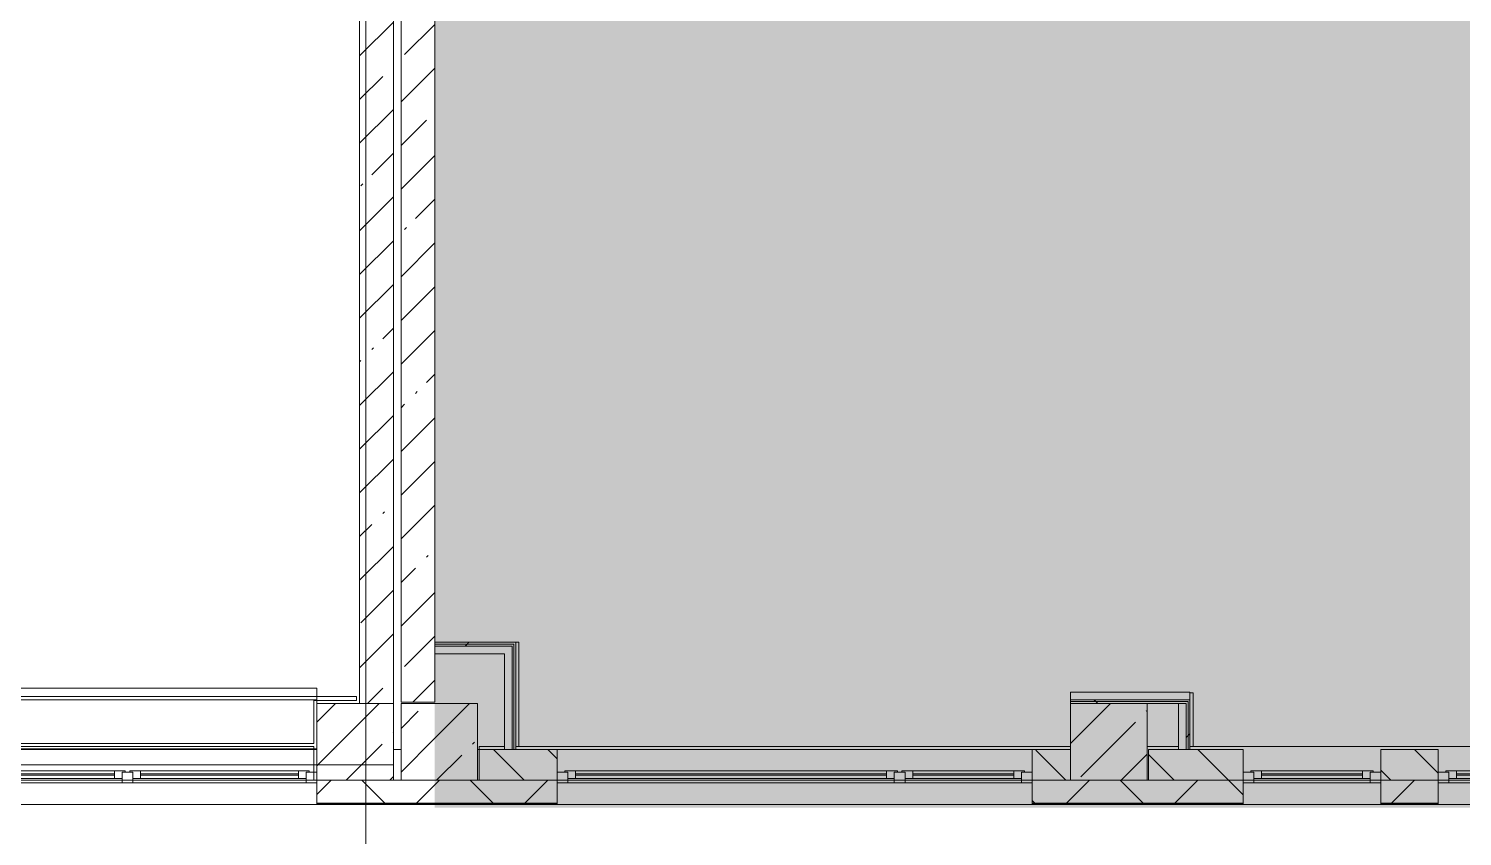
# Model space of a CAD drawing. Header units: millimetres. Extents: x 34897 to 231692, y -8553 to 29000.
# Drawn here: x 140791 to 150149, y -466 to 4803 of the extents above; entities that cross this region are included whole.
import ezdxf

# ---------------------------------------------------------------- set-up
doc = ezdxf.new("R2010")
doc.units = ezdxf.units.MM
doc.layers.add('A-DETL-GENF-2', color=7, linetype='Continuous', lineweight=9, true_color=0xc0c0c0, transparency=0.4)
for name, color, linetype, lineweight, true_color in [('A-FLOR-1', 7, 'Continuous', 5, 0xaaaaaa), ('A-FLOR-2', 7, 'Continuous', 5, 0xb7b7b7), ('A-GLAZ-3', 7, 'Continuous', 5, 0x737373), ('A-WALL-4', 7, 'Continuous', 9, 0x737373), ('A-WALL-5', 7, 'Continuous', 5, 0x737373), ('I-WALL-2', 7, 'Continuous', 5, 0xe7e7e7), ('I-WALL-3', 7, 'Continuous', 9, 0xe7e7e7), ('I-WALL-5', 7, 'Continuous', 5, 0x737373), ('S-COLS-4', 7, 'Continuous', 5, 0x737373)]:
    doc.layers.add(name, color=color, linetype=linetype, lineweight=lineweight, true_color=true_color)
for name, color, linetype, lineweight in [('A-GLAZ-2', 7, 'Continuous', 5), ('A-WALL', 7, 'Continuous', 9), ('A-WALL-3', 7, 'Continuous', 5), ('I-WALL-4', 7, 'Continuous', 5), ('S-COLS-3', 7, 'Continuous', 5), ('Оси', 7, 'Continuous', 9)]:
    doc.layers.add(name, color=color, linetype=linetype, lineweight=lineweight)
pattern_1 = [(45, (-38790, -150), (-285.123, 285.123), []), (45, (-38504.88, -150), (-285.123, 285.123), [504.031, -100.806, 16.764, -84.042])]
pattern_2 = [(45, (104681.5, 0), (-353.5534, 353.5534), []), (135, (104681.5, 0), (-353.5534, -353.5534), [])]
pattern_3 = [(45, (104681.5, 0), (-285.123, 285.123), []), (45, (104966.64, 0), (-285.123, 285.123), [504.031, -100.806, 16.764, -84.042])]
pattern_4 = [(135, (104681.52, 0), (-176.7767, -176.7767), [])]
pattern_5 = [(45, (104681.5, 0), (-530.33, 530.33), []), (135, (104681.5, 0), (-530.33, -530.33), [])]

# ---------------------------------------------------------------- blocks, each defined once
blk = doc.blocks.new('BSC_Колонна _Прямоугольная - 500х500-V50-2_10_2_птичка')
at = {"layer": 'S-COLS-3'}
h = blk.add_hatch(dxfattribs=at)
h.set_pattern_fill('FP_82', color=256, style=0, pattern_type=2)
h.set_pattern_definition(pattern_1)
h.paths.add_polyline_path([(-49.9, -250), (-30, -250), (-30, 250), (-250, 250), (-250, -250)])
h = blk.add_hatch(dxfattribs=at)
h.set_pattern_fill('FP_82', color=256, style=0, pattern_type=2)
h.set_pattern_definition(pattern_1)
h.paths.add_polyline_path([(-6.4, -250), (250, -250), (250, 250), (-30, 250), (-30, -250)])
for p, q in [((-30, 250), (-250, 250)), ((-250, 250), (-250, -250)), ((-250, -250), (-30, -250))]:
    blk.add_line(p, q, dxfattribs=at)
at = {"layer": 'S-COLS-4'}
for p, q in [((250, 250), (-30, 250)), ((250, -250), (250, 250)), ((-30, -250), (250, -250))]:
    blk.add_line(p, q, dxfattribs=at)
blk = doc.blocks.new('BSC_Колонна _Прямоугольная - 500х500-V51-2_10_2_птичка')
at = {"layer": 'S-COLS-3'}
h = blk.add_hatch(dxfattribs=at)
h.set_pattern_fill('FP_83', color=256, style=0, pattern_type=2)
h.set_pattern_definition([(45, (-43160, -150), (-285.123, 285.123), []), (45, (-42874.88, -150), (-285.123, 285.123), [504.031, -100.806, 16.764, -84.042])])
h.paths.add_polyline_path([(-250, -250), (250, -250), (250, 250), (-250, 250), (-250, -29.5)])
at = {"layer": 'S-COLS-4'}
for p, q in [((250, 250), (-250, 250)), ((-250, 250), (-250, -250)), ((250, -250), (250, 250)), ((-250, -250), (250, -250))]:
    blk.add_line(p, q, dxfattribs=at)
blk = doc.blocks.new('120_Окно_СКБ_2Ст - 120_Окно_СКБ_2Ст 3100х2500 _мал_ створка слева-2_-22446420-2_10_2_птичка')
at = {"layer": 'A-GLAZ-3'}
for p, q in [((-1550, -127), (-1550, -57)), ((-1550, -57), (-1480, -57)), ((1550, -57), (-1550, -57)), ((-1480, -57), (-1480, -127)), ((-720, -87), (-1480, -87)), ((-1480, -87), (-1480, -127)), ((-1430, -137), (-1430, -87)), ((-770, -137), (-770, -87)), ((-720, -127), (-720, -57)), ((-720, -57), (-650, -57)), ((-720, -127), (-720, -87)), ((-650, -57), (-650, -127)), ((1480, -87), (-650, -87)), ((-650, -87), (-650, -127)), ((-600, -137), (-600, -87)), ((1430, -137), (1430, -87)), ((1480, -127), (1480, -57)), ((1480, -57), (1550, -57)), ((1480, -127), (1480, -87)), ((1550, -57), (1550, -127)), ((-1480, -127), (-1550, -127)), ((-1550, -127), (-1500, -127)), ((-1480, -127), (-1500, -127)), ((-1500, -127), (-1500, -137)), ((-1500, -137), (-700, -137)), ((-700, -137), (-1500, -137)), ((-1430, -107), (-770, -107)), ((-770, -117), (-1430, -117)), ((-650, -127), (-720, -127)), ((-700, -127), (-720, -127)), ((-700, -127), (-670, -127)), ((-700, -137), (-700, -127)), ((-650, -127), (-670, -127)), ((-670, -127), (-670, -137)), ((-670, -137), (1500, -137)), ((1500, -137), (-670, -137)), ((-600, -107), (1430, -107)), ((1430, -117), (-600, -117)), ((1550, -127), (1480, -127)), ((1500, -127), (1480, -127)), ((1500, -127), (1550, -127)), ((1500, -137), (1500, -127))]:
    blk.add_line(p, q, dxfattribs=at)
blk = doc.blocks.new('120_Окно_СКБ_2Ст - 120_Окно_СКБ_2Ст 2100х2400 _мал створка справа_-22446225-2_10_2_птичка')
at = {"layer": 'A-GLAZ-2'}
for p, q in [((-1050, -127), (-1050, -57)), ((-1050, -57), (-980, -57)), ((1050, -57), (-1050, -57)), ((-980, -57), (-980, -127)), ((150, -87), (-980, -87)), ((-980, -87), (-980, -127)), ((-930, -137), (-930, -87)), ((100, -137), (100, -87)), ((150, -127), (150, -57)), ((150, -57), (220, -57)), ((150, -127), (150, -87)), ((220, -57), (220, -127)), ((980, -87), (220, -87)), ((220, -87), (220, -127)), ((270, -137), (270, -87)), ((930, -137), (930, -87)), ((980, -127), (980, -57)), ((980, -57), (1050, -57)), ((980, -127), (980, -87)), ((1050, -57), (1050, -127)), ((-980, -127), (-1050, -127)), ((-1050, -127), (-1000, -127)), ((-980, -127), (-1000, -127)), ((-1000, -127), (-1000, -137)), ((-1000, -137), (170, -137)), ((170, -137), (-1000, -137)), ((-930, -107), (100, -107)), ((100, -117), (-930, -117)), ((220, -127), (150, -127)), ((170, -127), (150, -127)), ((170, -127), (200, -127)), ((170, -137), (170, -127)), ((220, -127), (200, -127)), ((200, -127), (200, -137)), ((200, -137), (1000, -137)), ((1000, -137), (200, -137)), ((270, -107), (930, -107)), ((930, -117), (270, -117)), ((1050, -127), (980, -127)), ((1000, -127), (980, -127)), ((1000, -127), (1050, -127)), ((1000, -137), (1000, -127))]:
    blk.add_line(p, q, dxfattribs=at)
blk = doc.blocks.new('120_Окно_СКБ_2Ст - 120_Окно_СКБ_2Ст 2100х2500 _мал створка СЛЕВА_-V87-2_10_2_птичка')
at = {"layer": 'A-GLAZ-3'}
for p, q in [((-1050, -127), (-1050, -57)), ((-1050, -57), (-980, -57)), ((1050, -57), (-1050, -57)), ((-980, -57), (-980, -127)), ((-220, -87), (-980, -87)), ((-980, -87), (-980, -127)), ((-930, -137), (-930, -87)), ((-270, -137), (-270, -87)), ((-220, -127), (-220, -57)), ((-220, -57), (-150, -57)), ((-220, -127), (-220, -87)), ((-150, -57), (-150, -127)), ((980, -87), (-150, -87)), ((-150, -87), (-150, -127)), ((-100, -137), (-100, -87)), ((930, -137), (930, -87)), ((980, -127), (980, -57)), ((980, -57), (1050, -57)), ((980, -127), (980, -87)), ((1050, -57), (1050, -127)), ((-980, -127), (-1050, -127)), ((-1050, -127), (-1000, -127)), ((-980, -127), (-1000, -127)), ((-1000, -127), (-1000, -137)), ((-1000, -137), (-200, -137)), ((-200, -137), (-1000, -137)), ((-930, -107), (-270, -107)), ((-270, -117), (-930, -117)), ((-150, -127), (-220, -127)), ((-200, -127), (-220, -127)), ((-200, -127), (-170, -127)), ((-200, -137), (-200, -127)), ((-150, -127), (-170, -127)), ((-170, -127), (-170, -137)), ((-170, -137), (1000, -137)), ((1000, -137), (-170, -137)), ((-100, -107), (930, -107)), ((930, -117), (-100, -117)), ((1050, -127), (980, -127)), ((1000, -127), (980, -127)), ((1000, -127), (1050, -127)), ((1000, -137), (1000, -127))]:
    blk.add_line(p, q, dxfattribs=at)
blk = doc.blocks.new('BSC_Колонна _Прямоугольная - 500х500-V124-2_10_2_птичка')
at = {"layer": 'S-COLS-3'}
h = blk.add_hatch(dxfattribs=at)
h.set_pattern_fill('FP_156', color=256, style=0, pattern_type=2)
h.set_pattern_definition([(45, (-38240, -150), (-285.123, 285.123), []), (45, (-37954.88, -150), (-285.123, 285.123), [504.031, -100.806, 16.764, -84.042])])
h.paths.add_polyline_path([(-250, -250), (250, -250), (250, 250), (-250, 250), (-250, 80.5)])
for p, q in [((250, 250), (-250, 250)), ((-250, 250), (-250, -250)), ((250, -250), (250, 250)), ((-250, -250), (250, -250))]:
    blk.add_line(p, q, dxfattribs=at)
blk = doc.blocks.new('120_Окно_СКБ_1Ст - 120_Окно_СКБ_1Ст 900х2500_h_-20664874-2_10_2_птичка')
at = {"layer": 'A-GLAZ-3'}
for p, q in [((-450, -127), (-450, -57)), ((-450, -57), (-380, -57)), ((450, -57), (-450, -57)), ((-380, -57), (-380, -127)), ((380, -87), (-380, -87)), ((-380, -87), (-380, -127)), ((-330, -137), (-330, -87)), ((330, -137), (330, -87)), ((380, -127), (380, -57)), ((380, -57), (450, -57)), ((380, -127), (380, -87)), ((450, -57), (450, -127)), ((-380, -127), (-450, -127)), ((-450, -127), (-400, -127)), ((-380, -127), (-400, -127)), ((-400, -127), (-400, -137)), ((-400, -137), (400, -137)), ((400, -137), (-400, -137)), ((-330, -107), (330, -107)), ((330, -117), (-330, -117)), ((450, -127), (380, -127)), ((400, -127), (380, -127)), ((400, -127), (450, -127)), ((400, -137), (400, -127))]:
    blk.add_line(p, q, dxfattribs=at)
blk = doc.blocks.new('Зашивка приборов отопления25 - Зашивка приборов отопления-33322064-2_10_2_птичка')
at = {"layer": 'A-WALL-3'}
for p, q in [((36640, 23400), (34540, 23400)), ((34540, 23104), (34540, 23079)), ((34540, 23079), (36640, 23079)), ((36640, 23079), (34540, 23079)), ((34540, 23079), (34540, 23004)), ((34540, 23004), (36640, 23004))]:
    blk.add_line(p, q, dxfattribs=at)

msp = doc.modelspace()

# ---------------------------------------------------------------- hatches: boundary and pattern name
at = {"layer": 'A-DETL-GENF-2'}
msp.add_hatch(color=256, dxfattribs=at).paths.add_polyline_path([(180522.5, -280), (180541.5, -280), (180541.5, 3300), (189541.5, 3300), (189541.5, 27350), (146591.5, 27350), (146591.5, 23778), (143441.5, 23778), (143441.5, -280), (179594.9, -280)])
at = {"layer": 'A-WALL-3'}
h = msp.add_hatch(dxfattribs=at)
h.set_pattern_fill('FP_103', color=256, style=0, pattern_type=2)
h.set_pattern_definition(pattern_4)
h.paths.add_polyline_path([(147341.5, -100), (147591.5, -100), (147591.5, 100), (147341.5, 96.3)])
h.paths.add_polyline_path([(143731.5, -100), (144241.5, -100), (144241.5, 100), (143731.5, 100)])
h = msp.add_hatch(dxfattribs=at)
h.set_pattern_fill('FP_103', color=256, style=0, pattern_type=2)
h.set_pattern_definition(pattern_4)
h.paths.add_polyline_path([(149617.9, -100), (149991.5, -100), (149991.5, 100), (149617.9, 100)])
h.paths.add_polyline_path([(148717.9, -100), (148717.9, 100), (148101.5, 100), (148101.5, -100)])
h = msp.add_hatch(dxfattribs=at)
h.set_pattern_fill('FP_93', color=256, style=0, pattern_type=2)
h.set_pattern_definition(pattern_2)
h.paths.add_polyline_path([(137691.5, -250), (138551.5, -250), (138551.5, -100), (137691.5, -100)])
h.paths.add_polyline_path([(143441.5, -250), (143441.5, -100), (142671.5, -100), (142671.5, -250), (143421.7, -250)])
h.paths.add_polyline_path([(135591.5, -250), (135591.5, -100), (133891.3, -100), (133891.3, -250), (135537.7, -250)])
h.paths.add_polyline_path([(139451.5, -250), (140571.5, -250), (140571.5, -100), (139451.5, -100)])
h.paths.add_polyline_path([(131091.3, -250), (131091.3, -100), (129491.5, -100), (129491.5, -250), (130900.1, -250)])
h.paths.add_polyline_path([(123016.2, -250), (123491.5, -250), (123491.5, -100), (122841.5, -100), (122841.5, -250)])
h.paths.add_polyline_path([(126291.5, -250), (127391.5, -250), (127391.5, -100), (126291.5, -100)])
h.paths.add_polyline_path([(121624.9, -250), (121941.5, -250), (121941.5, -100), (120791.5, -100), (120791.5, -250), (121161.2, -250)])
h.paths.add_polyline_path([(117691.5, -250), (117691.5, -100), (116341.5, -100), (116341.5, -250), (117451.1, -250)])
h.paths.add_polyline_path([(112813.5, -250), (113241.5, -250), (113241.5, -100), (109311.5, -100), (109311.5, -250), (111886, -250)])
h.paths.add_polyline_path([(108411.5, -250), (108411.5, -100), (104421.5, -100), (104421.5, -250), (108175.9, -250)])
h = msp.add_hatch(dxfattribs=at)
h.set_pattern_fill('FP_93', color=256, style=0, pattern_type=2)
h.set_pattern_definition(pattern_2)
h.paths.add_polyline_path([(180381.5, -250), (180381.5, -100), (176241.5, -100), (176241.5, -250), (179594.9, -250)])
h.paths.add_polyline_path([(174029.8, -250), (175341.5, -250), (175341.5, -100), (171741.5, -100), (171741.5, -250), (172174.8, -250)])
h.paths.add_polyline_path([(163491.5, -250), (163491.5, -100), (162741.5, -100), (162741.5, -250), (162899.6, -250)])
h.paths.add_polyline_path([(166609.7, -250), (166741.5, -250), (166741.5, -100), (165591.5, -100), (165591.5, -250), (165682.1, -250)])
h.paths.add_polyline_path([(161591.5, -250), (161841.5, -250), (161841.5, -100), (161091.5, -100), (161091.5, -250), (161508.3, -250)])
h.paths.add_polyline_path([(169841.5, -250), (170841.5, -250), (170841.5, -100), (169841.5, -100)])
h.paths.add_polyline_path([(157991.5, -250), (157991.5, -100), (156591.5, -100), (156591.5, -250), (157334.5, -250)])
h.paths.add_polyline_path([(153491.5, -250), (153491.5, -100), (152091.5, -100), (152091.5, -250), (152696.9, -250)])
h.paths.add_polyline_path([(149914.3, -250), (149991.5, -250), (149991.5, -100), (149617.9, -100), (149617.9, -250)])
h.paths.add_polyline_path([(147341.5, -250), (148717.9, -250), (148717.9, -100), (147341.5, -100)])
h.paths.add_polyline_path([(143752.4, -250), (144241.5, -250), (144241.5, -100), (143441.5, -100), (143445.4, -250), (143721.5, -250)])
at = {"layer": 'I-WALL-2'}
msp.add_hatch(color=256, dxfattribs=at).paths.add_polyline_path([(148346.5, 100), (148346.5, 400), (148296.5, 400), (148296.5, 100)])
at = {"layer": 'I-WALL-3'}
for points in [[(143896.5, 725), (143946.5, 725), (143946.5, 775), (143441.5, 775), (143441.5, 725), (143573.1, 725)], [(143946.5, 100), (143946.5, 725), (143896.5, 725), (143896.5, 100)], [(148371.5, 425), (148371.5, 475), (147591.5, 475), (147591.5, 425), (148059.3, 425)]]:
    msp.add_hatch(color=256, dxfattribs=at).paths.add_polyline_path(points)
at = {"layer": 'I-WALL-4'}
h = msp.add_hatch(dxfattribs=at)
h.set_pattern_fill('FP_101', color=256, style=0, pattern_type=2)
h.set_pattern_definition(pattern_3)
h.paths.add_polyline_path([(142951.5, 400), (143171.5, 400), (143171.5, 7400), (142951.5, 7400), (142951.5, 808.9)])
h = msp.add_hatch(dxfattribs=at)
h.set_pattern_fill('FP_101', color=256, style=0, pattern_type=2)
h.set_pattern_definition(pattern_3)
h.paths.add_polyline_path([(143221.5, 410), (143441.5, 410), (143441.5, 7380), (143221.5, 7380), (143221.5, 808.9)])
h = msp.add_hatch(dxfattribs=at)
h.set_pattern_fill('FP_205', color=256, style=0, pattern_type=2)
h.set_pattern_definition(pattern_5)
h.paths.add_polyline_path([(143959, 787.5), (143971.5, 787.5), (143971.5, 800), (143441.5, 800), (143441.5, 787.5), (143581.3, 787.5)])
h = msp.add_hatch(dxfattribs=at)
h.set_pattern_fill('FP_205', color=256, style=0, pattern_type=2)
h.set_pattern_definition(pattern_5)
h.paths.add_polyline_path([(143946.5, 775), (143959, 775), (143959, 787.5), (143441.5, 787.5), (143441.5, 775), (143579.7, 775)])
h = msp.add_hatch(dxfattribs=at)
h.set_pattern_fill('FP_205', color=256, style=0, pattern_type=2)
h.set_pattern_definition(pattern_5)
h.paths.add_polyline_path([(148359, 412.5), (148371.5, 412.5), (148371.5, 425), (147591.5, 425), (147591.5, 412.5), (148059.3, 412.5)])
h = msp.add_hatch(dxfattribs=at)
h.set_pattern_fill('FP_205', color=256, style=0, pattern_type=2)
h.set_pattern_definition(pattern_5)
h.paths.add_polyline_path([(148359, 400), (148359, 412.5), (147591.5, 412.5), (147591.5, 400), (148346.5, 400)])
h = msp.add_hatch(dxfattribs=at)
h.set_pattern_fill('FP_205', color=256, style=0, pattern_type=2)
h.set_pattern_definition(pattern_5)
h.paths.add_polyline_path([(148359, 100), (148359, 400), (148346.5, 400), (148346.5, 100)])
h = msp.add_hatch(dxfattribs=at)
h.set_pattern_fill('FP_205', color=256, style=0, pattern_type=2)
h.set_pattern_definition(pattern_5)
h.paths.add_polyline_path([(148359, 100), (148371.5, 100), (148371.5, 412.5), (148359, 412.5), (148359, 194.5)])

# ---------------------------------------------------------------- linework, layer by layer
at = {"layer": 'A-FLOR-1'}
for p, q in [((142931.5, 445), (140571.5, 445)), ((142651.5, 140), (142651.5, 420)), ((142651.5, 420), (142931.5, 420)), ((142931.5, 420), (142931.5, 445)), ((140571.5, 140), (142651.5, 140)), ((142651.5, 100), (142671.5, 100)), ((143171.5, 100), (143221.5, 100))]:
    msp.add_line(p, q, dxfattribs=at)
at = {"layer": 'A-FLOR-2'}
for p, q in [((143971.5, 800), (143991.5, 800)), ((143991.5, 800), (143991.5, 120)), ((148371.5, 470), (148391.5, 470)), ((148391.5, 470), (148391.5, 120)), ((143721.5, 100), (143731.5, 100))]:
    msp.add_line(p, q, dxfattribs=at)
at = {"layer": 'A-WALL'}
for p, q in [((142671.5, -250), (143441.5, -250)), ((142671.5, -253), (143441.5, -253))]:
    msp.add_line(p, q, dxfattribs=at)
at = {"layer": 'A-WALL-3'}
for p, q in [((138291.5, 100), (142651.5, 100)), ((138551.5, -100), (142671.5, -100)), ((142671.5, -100), (142671.5, -258)), ((143221.5, -100), (143171.5, -100)), ((143441.5, -258), (126291.5, -258))]:
    msp.add_line(p, q, dxfattribs=at)
at = {"layer": 'A-WALL-4'}
for p, q in [((143441.5, 800), (143441.5, 725)), ((143441.5, 787.5), (143959, 787.5)), ((143441.5, 775), (143946.5, 775)), ((143946.5, 775), (143946.5, 100)), ((143959, 787.5), (143959, 100)), ((148371.5, 425), (147591.5, 425)), ((148359, 412.5), (147591.5, 412.5)), ((148346.5, 400), (148296.5, 400)), ((148346.5, 100), (148346.5, 400)), ((148359, 100), (148359, 412.5)), ((143731.5, -100), (144241.5, -100)), ((147341.5, -100), (147591.5, -100)), ((148101.5, -100), (148717.9, -100)), ((149617.9, -100), (149991.5, -100)), ((143445.1, -253), (144241.5, -253)), ((143445.4, -250), (144241.5, -250)), ((147341.5, -250), (148717.9, -250)), ((147341.5, -253), (148717.9, -253)), ((149617.9, -250), (149991.5, -250)), ((149617.9, -253), (149991.5, -253))]:
    msp.add_line(p, q, dxfattribs=at)
at = {"layer": 'A-WALL-5'}
for p, q in [((143731.5, 100), (143731.5, -100)), ((143731.5, 100), (147591.5, 100)), ((144241.5, -258), (144241.5, 100)), ((147341.5, 96.3), (147341.5, -258)), ((148717.9, 100), (148101.5, 100)), ((148101.5, 100), (148101.5, -100)), ((148717.9, -258), (148717.9, 100)), ((149991.5, 100), (149617.9, 100)), ((149617.9, 100), (149617.9, -258)), ((149991.5, -258), (149991.5, 100)), ((143721.5, -100), (143731.5, -100)), ((148091.5, -100), (148101.5, -100)), ((162741.5, -258), (143444.4, -258))]:
    msp.add_line(p, q, dxfattribs=at)
at = {"layer": 'I-WALL-4'}
for p, q in [((143171.5, 400), (143171.5, 7400)), ((143221.5, 7380), (143221.5, 410)), ((142951.5, 5270), (142951.5, 400)), ((143221.5, 410), (143441.5, 410)), ((140570.7, 120), (142651.5, 120)), ((142651.5, -100), (142651.5, 120))]:
    msp.add_line(p, q, dxfattribs=at)
at = {"layer": 'I-WALL-5'}
for p, q in [((143441.5, 800), (143441.5, 7380)), ((143971.5, 800), (143441.5, 800)), ((143971.5, 100), (143971.5, 800)), ((143441.5, 410), (143441.5, 725)), ((143441.5, 725), (143896.5, 725)), ((143896.5, 725), (143896.5, 100)), ((148371.5, 475), (147591.5, 475)), ((147591.5, 475), (147591.5, 400)), ((148371.5, 100), (148371.5, 475)), ((148091.5, 400), (148296.5, 400)), ((148296.5, 400), (148296.5, 100)), ((143731.5, 120), (143896.5, 120)), ((143731.5, 120), (143731.5, 100)), ((143971.1, 120), (147586.8, 120)), ((148091.5, 120), (148296.5, 120)), ((148370.7, 120), (152091.5, 120)), ((147341.5, -100), (144241.5, -100)), ((149617.9, -100), (148717.9, -100)), ((152091.5, -100), (149991.5, -100))]:
    msp.add_line(p, q, dxfattribs=at)
at = {"layer": 'Оси'}
for p, q in [((142991.5, -4552.8), (142991.5, 7947.2)), ((130671.5, 0), (143171.5, 0))]:
    msp.add_line(p, q, dxfattribs=at)

# ---------------------------------------------------------------- block references
at = {"layer": 'A-GLAZ-2', "rotation": 180}
msp.add_blockref('120_Окно_СКБ_2Ст - 120_Окно_СКБ_2Ст 2100х2400 _мал створка справа_-22446225-2_10_2_птичка', (141621.5, -175), dxfattribs=at)
at = {"layer": 'A-GLAZ-3', "rotation": 180}
for name, p in [('120_Окно_СКБ_2Ст - 120_Окно_СКБ_2Ст 3100х2500 _мал_ створка слева-2_-22446420-2_10_2_птичка', (145791.5, -175)), ('120_Окно_СКБ_1Ст - 120_Окно_СКБ_1Ст 900х2500_h_-20664874-2_10_2_птичка', (149167.9, -175)), ('120_Окно_СКБ_2Ст - 120_Окно_СКБ_2Ст 2100х2500 _мал створка СЛЕВА_-V87-2_10_2_птичка', (151041.5, -175))]:
    msp.add_blockref(name, p, dxfattribs=at)
at = {"layer": 'A-WALL-3', "rotation": 180}
msp.add_blockref('Зашивка приборов отопления25 - Зашивка приборов отопления-33322064-2_10_2_птичка', (177211.5, 23504), dxfattribs=at)
at = {"layer": 'S-COLS-3'}
msp.add_blockref('BSC_Колонна _Прямоугольная - 500х500-V124-2_10_2_птичка', (142921.5, 150), dxfattribs=at)
at = {"layer": 'S-COLS-4'}
for name, p in [('BSC_Колонна _Прямоугольная - 500х500-V50-2_10_2_птичка', (143471.5, 150)), ('BSC_Колонна _Прямоугольная - 500х500-V51-2_10_2_птичка', (147841.5, 150))]:
    msp.add_blockref(name, p, dxfattribs=at)

doc.saveas('drawing.dxf')
